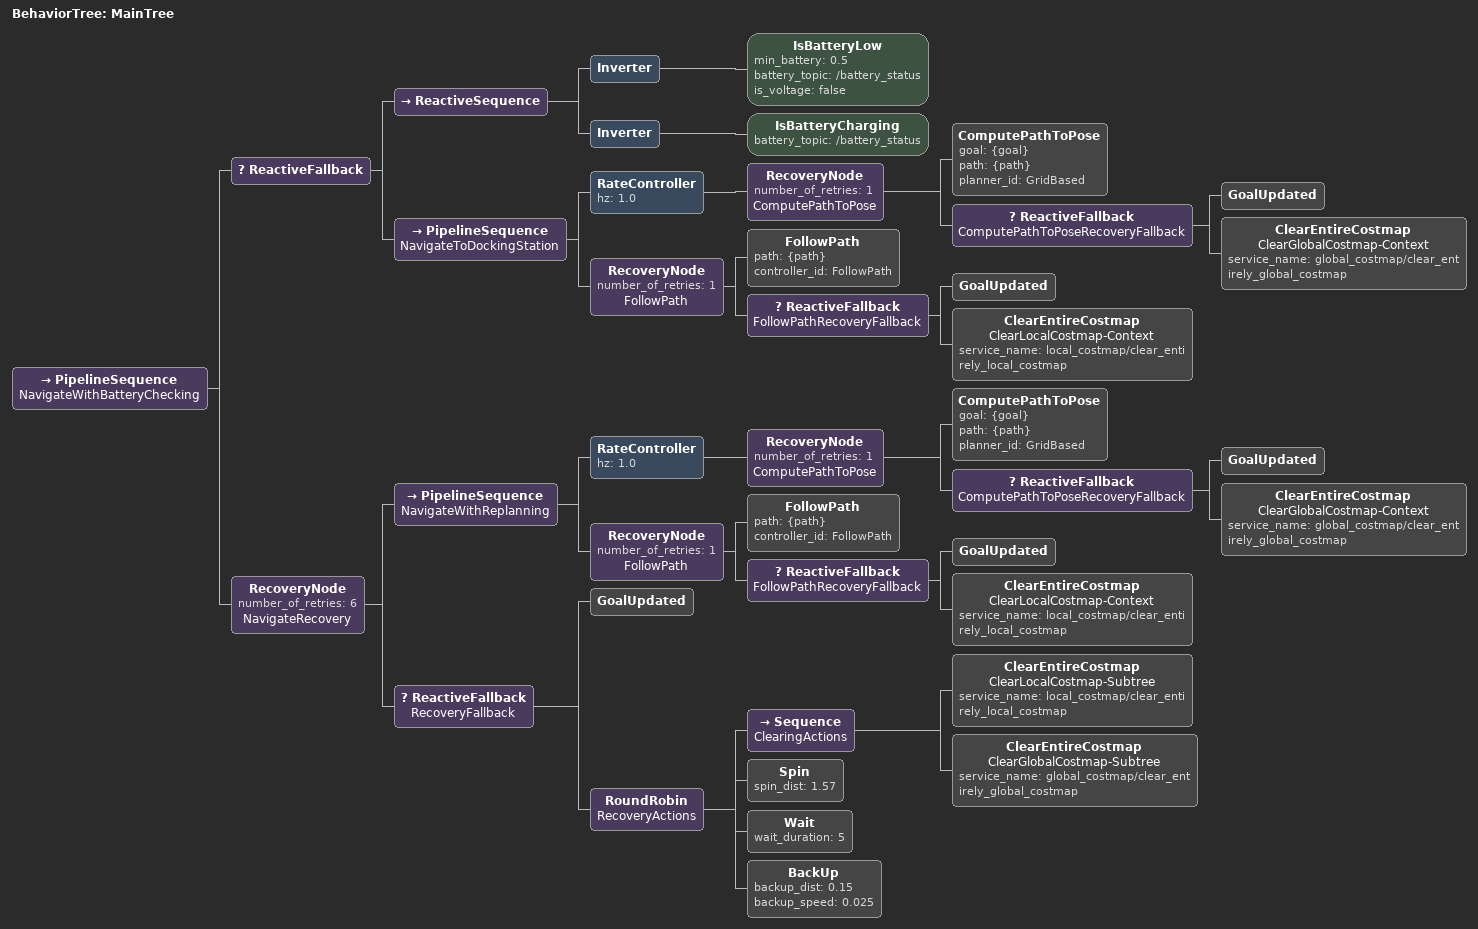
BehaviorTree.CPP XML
<root main_tree_to_execute="MainTree">
  <BehaviorTree ID="MainTree">
    <!-- Check battery -->
    <PipelineSequence name="NavigateWithBatteryChecking">
        <ReactiveFallback>
            <!-- Check battery normal routine-->
            <ReactiveSequence>
                <!-- return true if battery is NOT LOW -->
                <Inverter>
                    <IsBatteryLow min_battery="0.5" battery_topic="/battery_status" is_voltage="false"/>
                </Inverter>
                <!-- return true if battery is NOT Charging -->
                <Inverter>
                    <IsBatteryCharging battery_topic="/battery_status"/>
                </Inverter>
            </ReactiveSequence>
            <!-- In case normal routine fails, tick the charging routine-->
            <PipelineSequence name="NavigateToDockingStation">
                <RateController hz="1.0">
                <RecoveryNode number_of_retries="1" name="ComputePathToPose">
                    <!-- go to docking station. replace goal to docking location -->
                    <ComputePathToPose goal="{goal}" path="{path}" planner_id="GridBased"/>
                    <ReactiveFallback name="ComputePathToPoseRecoveryFallback">
                    <GoalUpdated/>
                    <ClearEntireCostmap name="ClearGlobalCostmap-Context" service_name="global_costmap/clear_entirely_global_costmap"/>
                    </ReactiveFallback>
                </RecoveryNode>
                </RateController>
                <RecoveryNode number_of_retries="1" name="FollowPath">
                <FollowPath path="{path}" controller_id="FollowPath"/>
                <ReactiveFallback name="FollowPathRecoveryFallback">
                    <GoalUpdated/>
                    <ClearEntireCostmap name="ClearLocalCostmap-Context" service_name="local_costmap/clear_entirely_local_costmap"/>
                </ReactiveFallback>
                </RecoveryNode>
            </PipelineSequence>

        </ReactiveFallback>
        <!-- Normal navigation task -->
        <RecoveryNode number_of_retries="6" name="NavigateRecovery">
            <PipelineSequence name="NavigateWithReplanning">
                <RateController hz="1.0">
                <RecoveryNode number_of_retries="1" name="ComputePathToPose">
                    <ComputePathToPose goal="{goal}" path="{path}" planner_id="GridBased"/>
                    <ReactiveFallback name="ComputePathToPoseRecoveryFallback">
                    <GoalUpdated/>
                    <ClearEntireCostmap name="ClearGlobalCostmap-Context" service_name="global_costmap/clear_entirely_global_costmap"/>
                    </ReactiveFallback>
                </RecoveryNode>
                </RateController>
                <RecoveryNode number_of_retries="1" name="FollowPath">
                <FollowPath path="{path}" controller_id="FollowPath"/>
                <ReactiveFallback name="FollowPathRecoveryFallback">
                    <GoalUpdated/>
                    <ClearEntireCostmap name="ClearLocalCostmap-Context" service_name="local_costmap/clear_entirely_local_costmap"/>
                </ReactiveFallback>
                </RecoveryNode>
            </PipelineSequence>
            <ReactiveFallback name="RecoveryFallback">
                <GoalUpdated/>
                <RoundRobin name="RecoveryActions">
                <Sequence name="ClearingActions">
                    <ClearEntireCostmap name="ClearLocalCostmap-Subtree" service_name="local_costmap/clear_entirely_local_costmap"/>
                    <ClearEntireCostmap name="ClearGlobalCostmap-Subtree" service_name="global_costmap/clear_entirely_global_costmap"/>
                </Sequence>
                <Spin spin_dist="1.57"/>
                <Wait wait_duration="5"/>
                <BackUp backup_dist="0.15" backup_speed="0.025"/>
                </RoundRobin>
            </ReactiveFallback>
        </RecoveryNode>

    </PipelineSequence>

  </BehaviorTree>
</root>
